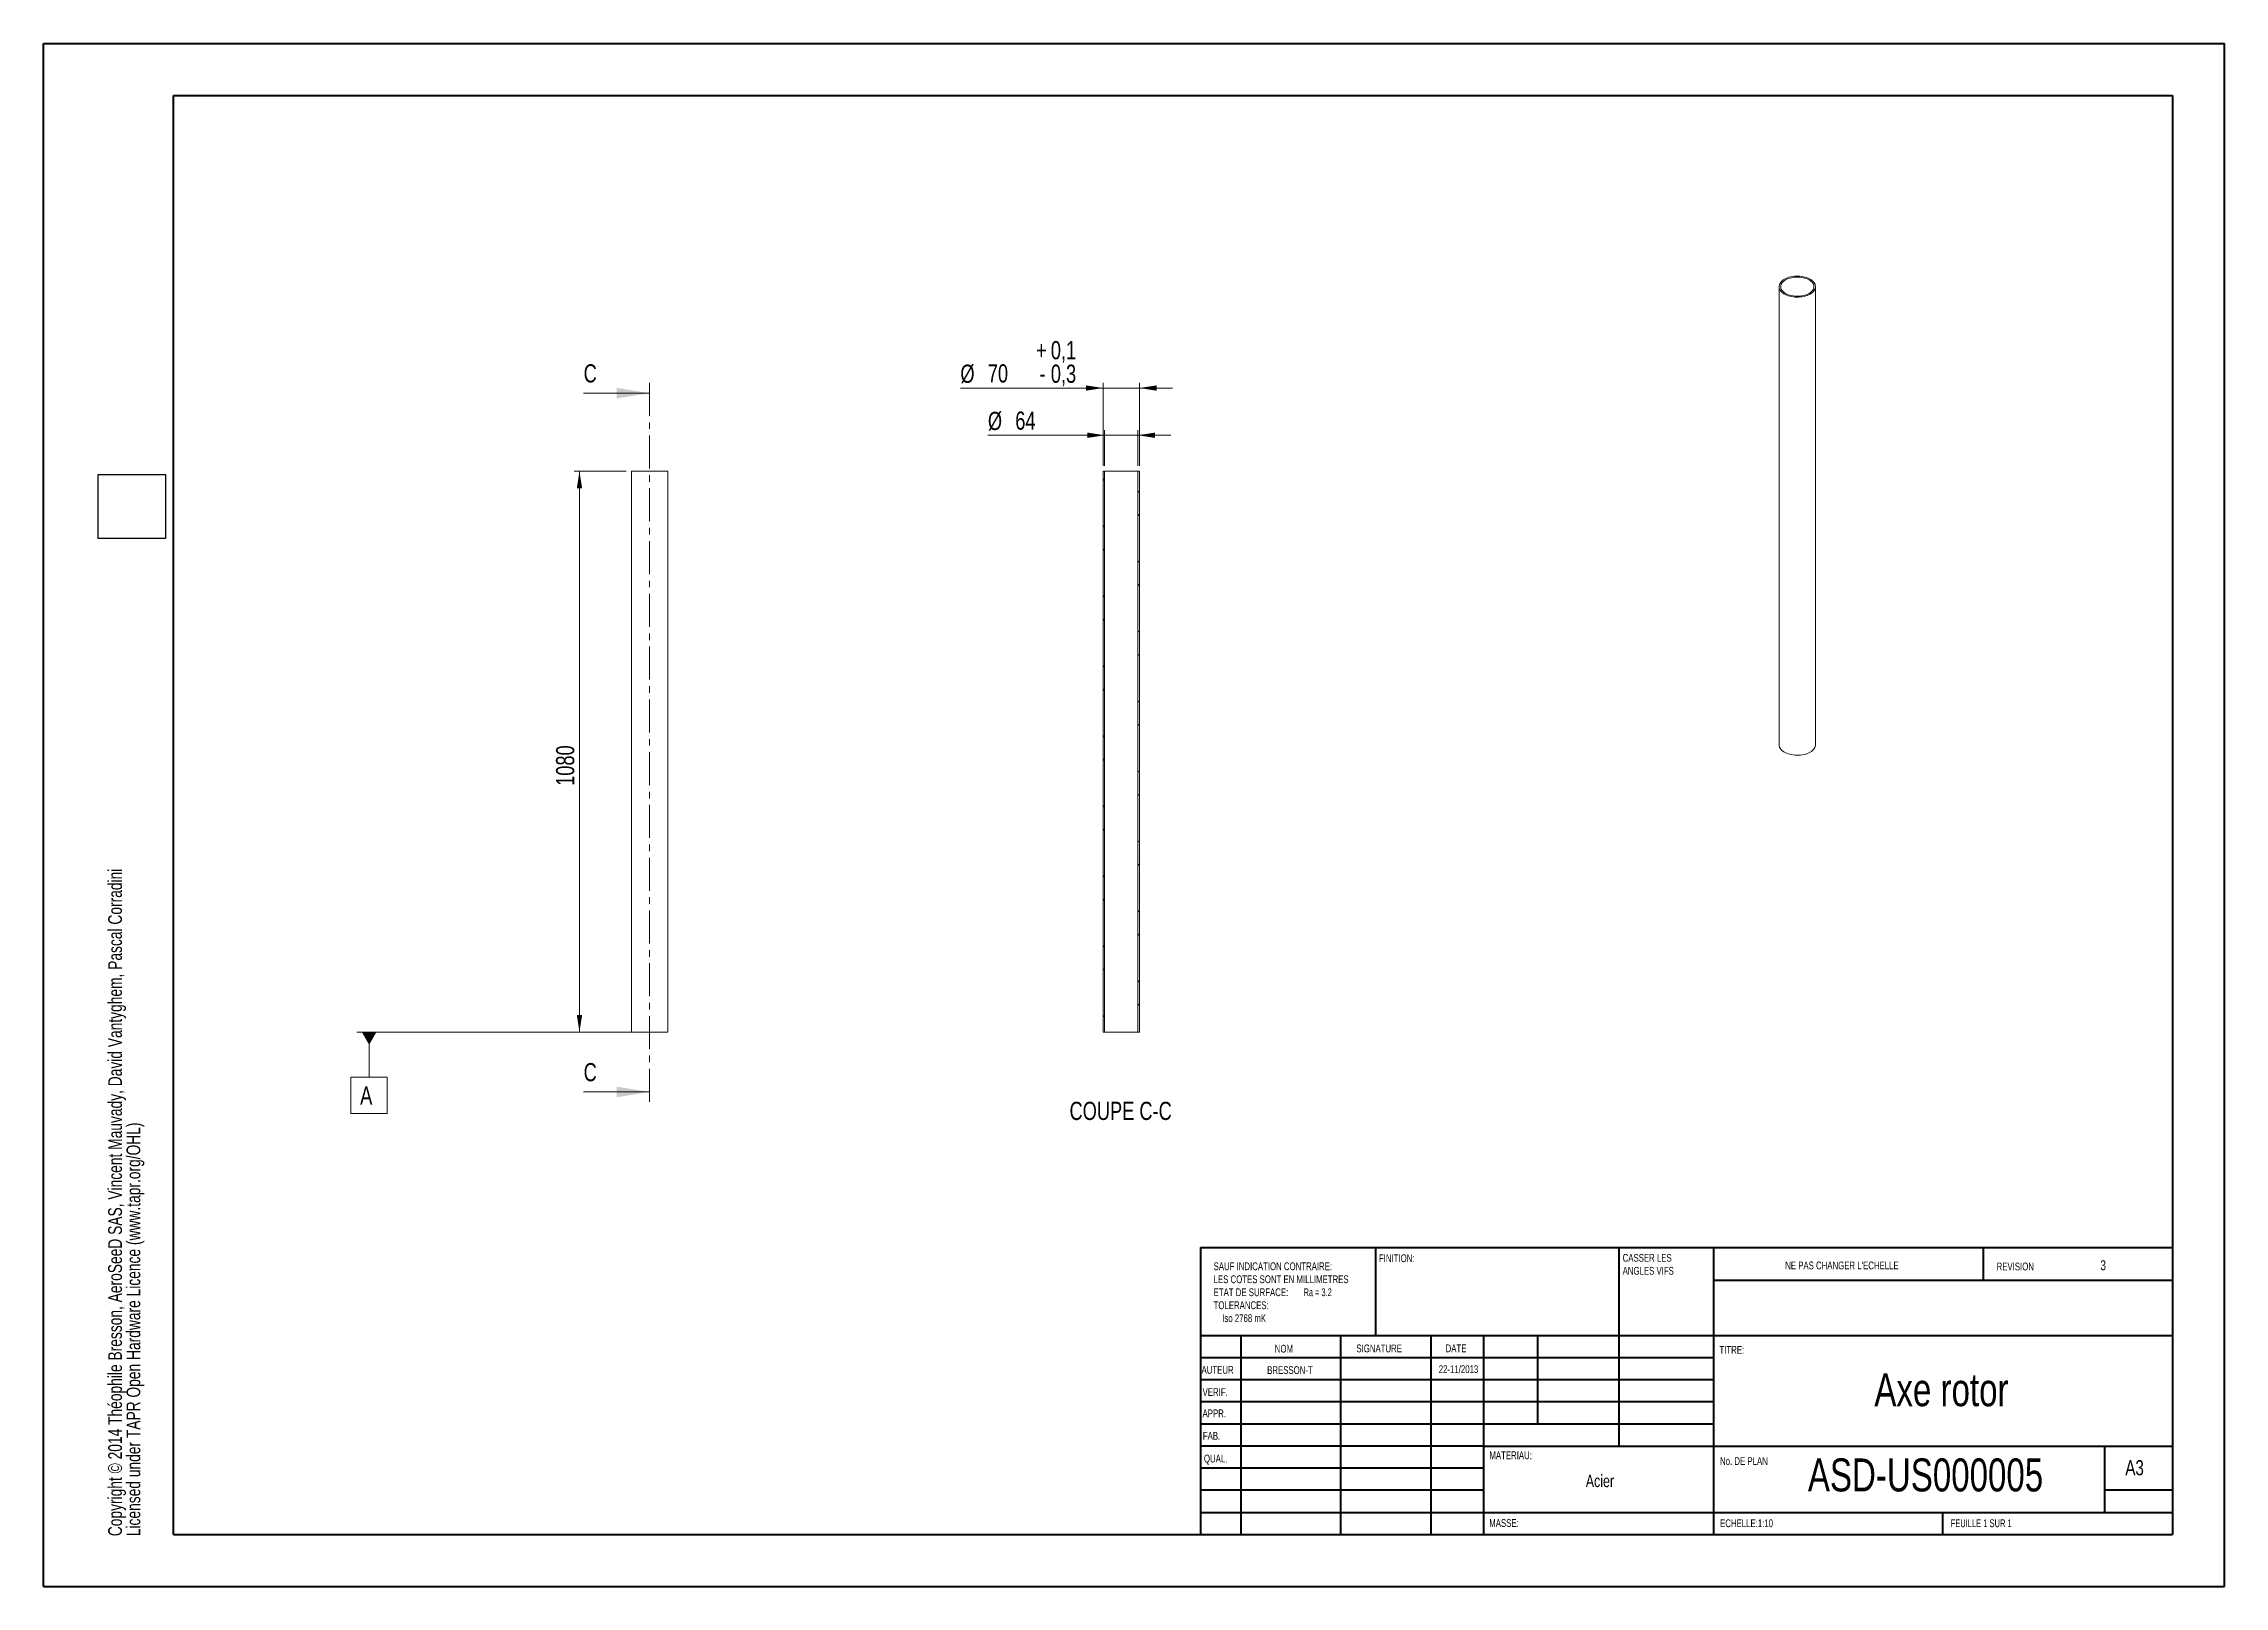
# Model space of a CAD drawing. Header units: millimetres. Extents: x 0 to 420, y 0 to 297.
import ezdxf

# ---------------------------------------------------------------- set-up
doc = ezdxf.new("R2010")
doc.units = ezdxf.units.MM
doc.linetypes.add('CENTER', pattern=[10.16, 6.35, -1.27, 1.27, -1.27])
doc.styles.add('SLDTEXTSTYLE0', font='TXT', dxfattribs={"width": 0.75})
doc.styles.add('SLDTEXTSTYLE1', font='TXT', dxfattribs={"width": 0.7})
doc.styles.add('SLDTEXTSTYLE2', font='TXT', dxfattribs={"width": 0.6875})
doc.dimstyles.new('SLDDIMSTYLE0', dxfattribs={"dimtxt": 3.5, "dimasz": 3.302, "dimexe": 0, "dimexo": 0.0625, "dimgap": 0.875, "dimtad": 1, "dimlfac": 10, "dimrnd": 1e-09, "dimzin": 12, "dimdsep": 46, "dimtxsty": 'SLDTEXTSTYLE0', "dimsah": 1, "dimcen": 0.09, "dimadec": 0, "dimazin": 3, "dimtfac": 1, "dimtofl": 0, "dimtmove": 0, "dimatfit": 3, "dimfxl": 1, "dimfrac": 2, "dimtolj": 1, "dimtzin": 12, "dimarcsym": 0})
doc.dimstyles.new('SLDDIMSTYLE1', dxfattribs={"dimtxt": 3.5, "dimasz": 3.302, "dimexe": 0, "dimexo": 0.0625, "dimgap": 0.875, "dimtad": 1, "dimlfac": 10, "dimrnd": 1e-09, "dimzin": 12, "dimdsep": 46, "dimtxsty": 'SLDTEXTSTYLE0', "dimsah": 1, "dimcen": 0.09, "dimadec": 0, "dimazin": 3, "dimtfac": 1, "dimtmove": 0, "dimatfit": 0, "dimfxl": 1, "dimfrac": 2, "dimtolj": 1, "dimtzin": 12, "dimarcsym": 0})
doc.dimstyles.new('SLDDIMSTYLE2', dxfattribs={"dimtxt": 3.5, "dimasz": 3.302, "dimexe": 0, "dimexo": 0.0625, "dimgap": 0.875, "dimtad": 1, "dimlfac": 10, "dimrnd": 1e-09, "dimzin": 12, "dimdsep": 46, "dimtxsty": 'SLDTEXTSTYLE0', "dimsah": 1, "dimcen": 0.09, "dimadec": 0, "dimazin": 3, "dimtol": 1, "dimtp": 0.1, "dimtm": 0.3, "dimtfac": 1, "dimtdec": 1, "dimtmove": 0, "dimatfit": 0, "dimfxl": 1, "dimfrac": 2, "dimtolj": 1, "dimarcsym": 0})
picture_1 = doc.add_image_def('image1.bmp', size_in_pixel=(400, 420))

# ---------------------------------------------------------------- blocks, each defined once
blk = doc.blocks.new('SW_NOTE_0')
at = {"color": 0, "linetype": 'Continuous', "lineweight": 0, "char_height": 2.6458, "attachment_point": 1, "rotation": 90, "style": 'SLDTEXTSTYLE0'}
for s, insert in [('Copyright © 2014 Théophile Bresson, AeroSeeD SAS, Vincent Mauvady, David Vantyghem, Pascal Corradini', (-3.41, 0)), ('Licensed under TAPR Open Hardware Licence (www.tapr.org/OHL)', (0.12, 0))]:
    blk.add_mtext(s, dxfattribs=dict(at, insert=insert))
blk = doc.blocks.new('SW_NOTE_1')
at = {"color": 0, "linetype": 'Continuous', "lineweight": 0, "char_height": 1.5, "attachment_point": 1, "style": 'SLDTEXTSTYLE0'}
for s, insert in [('CASSER LES', (0, 1.93)), ('ANGLES VIFS', (0, -0.57))]:
    blk.add_mtext(s, dxfattribs=dict(at, insert=insert))
blk = doc.blocks.new('SW_NOTE_2')
at = {"color": 0, "linetype": 'Continuous', "lineweight": 0, "char_height": 1.5, "attachment_point": 1}
for s, insert, style in [('SAUF INDICATION CONTRAIRE:', (0, 1.93), 'SLDTEXTSTYLE0'), ('LES COTES SONT EN MILLIMETRES', (0, -0.57), 'SLDTEXTSTYLE0'), ('ETAT DE SURFACE:', (0, -3.07), 'SLDTEXTSTYLE0'), ('Ra = 3.2', (17.33, -3.07), 'SLDTEXTSTYLE2'), ('TOLERANCES:', (0, -5.57), 'SLDTEXTSTYLE0'), ('Iso 2768 mK', (1.66, -8.07), 'SLDTEXTSTYLE0')]:
    blk.add_mtext(s, dxfattribs=dict(at, insert=insert, style=style))
blk = doc.blocks.new('*D4')
at = {"color": 7, "linetype": 'Continuous', "lineweight": 0}
for p, q in [((112.28, 214.91), (102.28, 214.91)), ((103.28, 214.91), (103.28, 106.91)), ((112.28, 106.91), (102.28, 106.91))]:
    blk.add_line(p, q, dxfattribs=at)
for points in [[(103.28, 214.91), (102.77, 211.61), (103.79, 211.61)], [(103.28, 106.91), (103.79, 110.21), (102.77, 110.21)]]:
    blk.add_solid(points, dxfattribs=at)
at = {"color": 7, "linetype": 'Continuous', "lineweight": 0, "insert": (98.77, 154.32, 0.01), "char_height": 3.5, "attachment_point": 1, "rotation": 90, "style": 'SLDTEXTSTYLE0'}
blk.add_mtext('1080', dxfattribs=at)
blk = doc.blocks.new('SW_DATUMTAG_0')
at = {"color": 0, "linetype": 'Continuous', "lineweight": 0}
for p, q in [((52.24, 14.96), (-0.67, 14.96)), ((1.73, 14.96), (1.73, 6.28)), ((-1.77, -0.72), (-1.77, 6.28)), ((-1.77, 6.28), (5.23, 6.28)), ((5.23, 6.28), (5.23, -0.72)), ((5.23, -0.72), (-1.77, -0.72))]:
    blk.add_line(p, q, dxfattribs=at)
blk.add_solid([(3.13, 14.96), (0.33, 14.96), (1.73, 12.51)], dxfattribs=at)
at = {"color": 0, "linetype": 'Continuous', "lineweight": 0, "insert": (0, 4.51), "char_height": 3.5, "attachment_point": 1, "style": 'SLDTEXTSTYLE0'}
blk.add_mtext('A', dxfattribs=at)
blk = doc.blocks.new('*D6')
at = {"color": 7, "linetype": 'Continuous', "lineweight": 0}
for p, q in [((204.42, 215.91), (204.42, 222.82)), ((210.82, 215.91), (210.82, 222.82)), ((204.42, 221.82), (181.94, 221.82)), ((204.42, 221.82), (210.82, 221.82)), ((210.82, 221.82), (217.17, 221.82))]:
    blk.add_line(p, q, dxfattribs=at)
for points in [[(204.42, 221.82), (201.12, 222.33), (201.12, 221.31)], [(210.82, 221.82), (214.13, 221.31), (214.13, 222.33)]]:
    blk.add_solid(points, dxfattribs=at)
at = {"color": 7, "linetype": 'Continuous', "lineweight": 0, "char_height": 3.5, "attachment_point": 1, "style": 'SLDTEXTSTYLE0'}
for s, insert in [('%%c', (181.94, 226.33, 1.68)), ('64', (187.21, 226.39, 1.68))]:
    blk.add_mtext(s, dxfattribs=dict(at, insert=insert))
blk = doc.blocks.new('*D7')
at = {"color": 7, "linetype": 'Continuous', "lineweight": 0}
for p, q in [((204.12, 215.91), (204.12, 231.91)), ((211.12, 215.91), (211.12, 231.91)), ((204.12, 230.91), (176.64, 230.91)), ((204.12, 230.91), (211.12, 230.91)), ((211.12, 230.91), (217.47, 230.91))]:
    blk.add_line(p, q, dxfattribs=at)
for points in [[(204.12, 230.91), (200.82, 231.42), (200.82, 230.4)], [(211.12, 230.91), (214.43, 230.4), (214.43, 231.42)]]:
    blk.add_solid(points, dxfattribs=at)
at = {"color": 7, "linetype": 'Continuous', "lineweight": 0, "char_height": 3.5, "attachment_point": 1, "style": 'SLDTEXTSTYLE0'}
for s, insert in [('0,1', (194.06, 239.95, 1.68)), ('%%c', (176.64, 235.42, 1.68)), ('70', (181.92, 235.48, 1.68)), ('+', (191.23, 239.95, 1.68)), ('0,3', (194.06, 235.42, 1.68)), ('-', (191.87, 235.42, 1.68))]:
    blk.add_mtext(s, dxfattribs=dict(at, insert=insert))

msp = doc.modelspace()

# ---------------------------------------------------------------- hatches: boundary and pattern name
at = {"linetype": 'Continuous', "lineweight": 0}
h = msp.add_hatch(dxfattribs=at)
h.set_pattern_fill('ANSI32', style=0)
h.paths.add_polyline_path([(204.1241, 214.9113), (204.1241, 106.9113), (204.4241, 106.9113), (204.4241, 214.9113)], flags=0)
h = msp.add_hatch(dxfattribs=at)
h.set_pattern_fill('ANSI32', style=0)
h.paths.add_polyline_path([(210.8241, 214.9113), (210.8241, 106.9113), (211.1241, 106.9113), (211.1241, 214.9113)], flags=0)

# ---------------------------------------------------------------- linework, layer by layer
at = {"color": 7, "linetype": 'Continuous', "lineweight": 40}
for p, q in [((0.0788, 0.2148), (0.0788, 297.2148)), ((0.0788, 297.2148), (420.0788, 297.2148)), ((420.0788, 0.2148), (420.0788, 297.2148)), ((25.0788, 10.2148), (25.0788, 287.2148)), ((25.0788, 287.2148), (410.0788, 287.2148)), ((410.0788, 287.2148), (410.0788, 10.2148)), ((222.8788, 65.4648), (410.0788, 65.4648)), ((222.8788, 65.4648), (222.8788, 10.2148)), ((256.6788, 48.4648), (256.6788, 65.4648)), ((303.4788, 65.4648), (303.4788, 27.2148)), ((321.6788, 65.4648), (321.6788, 10.2148)), ((373.6788, 59.0898), (373.6788, 65.4648)), ((410.0788, 59.0898), (321.6788, 59.0898)), ((410.0788, 48.4648), (222.8788, 48.4648)), ((230.6788, 48.4648), (230.6788, 10.2148)), ((249.8698, 48.4648), (249.8698, 10.2148)), ((267.2778, 48.4648), (267.2778, 10.2148)), ((277.4788, 10.2148), (277.4788, 48.4648)), ((287.8788, 31.4648), (287.8788, 48.4648)), ((321.6788, 44.2148), (222.8788, 44.2148)), ((321.6788, 39.9648), (222.8788, 39.9648)), ((321.6788, 35.7148), (222.8788, 35.7148)), ((321.6788, 31.4648), (222.8788, 31.4648)), ((277.4788, 27.2148), (222.8788, 27.2148)), ((277.4788, 27.2148), (410.0788, 27.2148)), ((397.0788, 14.4648), (397.0788, 27.2148)), ((277.4788, 22.9647), (222.8788, 22.9647)), ((277.4788, 18.7148), (222.8788, 18.7148)), ((410.0788, 18.7148), (397.0788, 18.7148)), ((222.8788, 14.4648), (410.0788, 14.4648)), ((365.8788, 10.2148), (365.8788, 14.4648)), ((25.0788, 10.2148), (410.0788, 10.2148)), ((0.0788, 0.2148), (420.0788, 0.2148))]:
    msp.add_line(p, q, dxfattribs=at)
at = {"color": 7, "linetype": 'Continuous', "lineweight": 15}
for p, q in [((334.3262, 250.4338), (334.3262, 162.2474)), ((341.3262, 162.2474), (341.3262, 250.4338)), ((113.2814, 214.9113), (113.2814, 106.9113)), ((120.2814, 214.9113), (113.2814, 214.9113)), ((120.2814, 106.9113), (120.2814, 214.9113)), ((204.1241, 106.9113), (204.1241, 214.9113)), ((204.1241, 214.9113), (204.4241, 214.9113)), ((204.4241, 106.9113), (204.4241, 214.9113)), ((204.4241, 214.9113), (210.8241, 214.9113)), ((210.8241, 214.9113), (210.8241, 106.9113)), ((210.8241, 214.9113), (211.1241, 214.9113)), ((211.1241, 214.9113), (211.1241, 106.9113)), ((120.2814, 106.9113), (113.2814, 106.9113)), ((204.1241, 106.9113), (204.4241, 106.9113)), ((204.4241, 106.9113), (210.8241, 106.9113)), ((210.8241, 106.9113), (211.1241, 106.9113))]:
    msp.add_line(p, q, dxfattribs=at)
at = {"color": 7, "linetype": 'CENTER', "lineweight": 0}
msp.add_line((116.7814, 231.9251), (116.7814, 93.399), dxfattribs=at)
at = {"color": 7, "linetype": 'Continuous', "lineweight": 0}
for p, q in [((104.0814, 229.9251), (116.7814, 229.9251)), ((104.0814, 95.399), (116.7814, 95.399))]:
    msp.add_line(p, q, dxfattribs=at)
at = {"color": 7, "linetype": 'Continuous', "lineweight": 15, "flags": 128}
for points in [[(340.301, 249.0051), (340.038, 248.8679), (339.7522, 248.7467), (339.4467, 248.6429), (339.1245, 248.5574), (338.789, 248.4912), (338.4436, 248.445), (338.0919, 248.4191), (337.7375, 248.4139), (337.384, 248.4295), (337.035, 248.4656), (336.6941, 248.5219), (336.3649, 248.5978), (336.0506, 248.6926), (335.7546, 248.8052), (335.4798, 248.9345), (335.2291, 249.0793), (335.0051, 249.2379), (334.81, 249.4088), (334.6458, 249.5902), (334.5143, 249.7803), (334.4168, 249.9771), (334.3542, 250.1785), (334.3273, 250.3826), (334.3363, 250.5872), (334.3811, 250.7902), (334.4612, 250.9896), (334.5759, 251.1833), (334.7239, 251.3693), (334.9038, 251.5457), (335.1136, 251.7106), (335.3513, 251.8625), (335.6144, 251.9997), (335.9001, 252.1209), (336.2057, 252.2247), (336.5278, 252.3101), (336.8633, 252.3763), (337.2087, 252.4226), (337.5604, 252.4485), (337.9148, 252.4536), (338.2684, 252.4381), (338.6173, 252.402), (338.9582, 252.3457), (339.2874, 252.2698), (339.6017, 252.175), (339.8977, 252.0624), (340.1725, 251.933), (340.4232, 251.7883), (340.6473, 251.6297), (340.8424, 251.4588), (341.0065, 251.2774), (341.138, 251.0873), (341.2356, 250.8905), (341.2981, 250.6891), (341.325, 250.485), (341.3161, 250.2804), (341.2713, 250.0773), (341.1911, 249.878), (341.0765, 249.6843), (340.9284, 249.4983), (340.7486, 249.3219), (340.5387, 249.1569), (340.301, 249.0051)], [(340.0889, 249.1275), (339.84, 248.9982), (339.569, 248.8845), (339.2789, 248.7878), (338.9729, 248.7092), (338.6544, 248.6494), (338.3268, 248.6092), (337.9936, 248.589), (337.6587, 248.589), (337.3256, 248.6092), (336.9979, 248.6494), (336.6794, 248.7092), (336.3734, 248.7878), (336.0833, 248.8845), (335.8123, 248.9982), (335.5634, 249.1275), (335.3393, 249.2712), (335.1424, 249.4277), (334.9749, 249.5951), (334.8387, 249.7718), (334.7352, 249.9557), (334.6656, 250.1448), (334.6306, 250.3371), (334.6306, 250.5305), (334.6656, 250.7228), (334.7352, 250.9119), (334.8387, 251.0958), (334.9749, 251.2725), (335.1424, 251.4399), (335.3393, 251.5963), (335.5634, 251.74), (335.8123, 251.8694), (336.0833, 251.9831), (336.3734, 252.0798), (336.6794, 252.1584), (336.9979, 252.2182), (337.3256, 252.2584), (337.6587, 252.2786), (337.9936, 252.2786), (338.3268, 252.2584), (338.6544, 252.2182), (338.9729, 252.1584), (339.2789, 252.0798), (339.569, 251.9831), (339.84, 251.8694), (340.0889, 251.74), (340.313, 251.5963), (340.5099, 251.4399), (340.6774, 251.2725), (340.8136, 251.0958), (340.9171, 250.9119), (340.9868, 250.7228), (341.0218, 250.5305), (341.0218, 250.3371), (340.9868, 250.1448), (340.9171, 249.9557), (340.8136, 249.7718), (340.6774, 249.5951), (340.5099, 249.4277), (340.313, 249.2712), (340.0889, 249.1275)], [(340.301, 160.8187), (340.038, 160.6815), (339.7522, 160.5603), (339.4467, 160.4565), (339.1245, 160.371), (338.789, 160.3048), (338.4436, 160.2586), (338.0919, 160.2327), (337.7375, 160.2275), (337.384, 160.2431), (337.035, 160.2792), (336.6941, 160.3355), (336.3649, 160.4114), (336.0506, 160.5062), (335.7546, 160.6188), (335.4798, 160.7481), (335.2291, 160.8929), (335.0051, 161.0515), (334.81, 161.2224), (334.6458, 161.4038), (334.5143, 161.5939), (334.4168, 161.7906), (334.3542, 161.9921), (334.3273, 162.1962), (334.3262, 162.2474)], [(341.3262, 162.2474), (341.3161, 162.094), (341.2713, 161.8909), (341.1911, 161.6915), (341.0765, 161.4979), (340.9284, 161.3119), (340.7486, 161.1355), (340.5387, 160.9705), (340.301, 160.8187)]]:
    msp.add_lwpolyline(points, dxfattribs=at)
at = {"color": 7, "linetype": 'Continuous', "lineweight": 0}
for points in [[(116.7814, 229.9251), (110.4314, 230.9411), (110.4314, 228.9091)], [(116.7814, 95.399), (110.4314, 96.415), (110.4314, 94.383)]]:
    msp.add_solid(points, dxfattribs=at)

# ---------------------------------------------------------------- block references
for name, p in [('SW_NOTE_0', (15.9272, 9.8705)), ('SW_DATUMTAG_0', (61.0431, 91.9561)), ('SW_NOTE_1', (304.1881, 62.2843)), ('SW_NOTE_2', (225.411, 60.6572))]:
    msp.add_blockref(name, p, dxfattribs=at)

# ---------------------------------------------------------------- texts
at = {"color": 7, "linetype": 'Continuous', "char_height": 3.5, "attachment_point": 1, "style": 'SLDTEXTSTYLE0'}
for insert in [(104.0814, 235.4822), (104.0814, 100.9561)]:
    msp.add_mtext('C', dxfattribs=dict(at, insert=insert))
at = {"color": 7, "linetype": 'Continuous', "lineweight": 0}
for s, insert, char_height, attachment_point, style in [('COUPE C-C', (207.5063, 93.5041), 3.5, 2, 'SLDTEXTSTYLE0'), ('FINITION:', (257.2501, 64.1341), 1.5, 1, 'SLDTEXTSTYLE0'), ('3', (396.7421, 62.9901), 1.905, 2, 'SLDTEXTSTYLE0'), ("NE PAS CHANGER L'ECHELLE", (335.4935, 62.7478), 1.5, 1, 'SLDTEXTSTYLE0'), ('REVISION', (376.2064, 62.5497), 1.5, 1, 'SLDTEXTSTYLE0'), ('NOM', (237.2011, 46.7163), 1.5, 1, 'SLDTEXTSTYLE0'), ('SIGNATURE', (252.9124, 46.7765), 1.5, 1, 'SLDTEXTSTYLE0'), ('DATE', (270.0935, 46.791), 1.5, 1, 'SLDTEXTSTYLE0'), ('TITRE:', (322.835, 46.4931), 1.5, 1, 'SLDTEXTSTYLE0'), ('AUTEUR', (223.091, 42.6445), 1.5, 1, 'SLDTEXTSTYLE0'), ('BRESSON-T', (240.1135, 42.5981), 1.4986, 2, 'SLDTEXTSTYLE0'), ('22-11/2013', (272.5763, 42.7739), 1.4986, 2, 'SLDTEXTSTYLE0'), ('VERIF.', (223.2893, 38.3692), 1.5, 1, 'SLDTEXTSTYLE0'), ('Axe rotor', (365.5888, 41.2497), 6.35, 2, 'SLDTEXTSTYLE0'), ('APPR.', (223.2806, 34.2791), 1.5, 1, 'SLDTEXTSTYLE0'), ('FAB.', (223.334, 29.9485), 1.5, 1, 'SLDTEXTSTYLE0'), ('QUAL.', (223.5479, 25.5644), 1.5, 1, 'SLDTEXTSTYLE0'), ('MATERIAU:', (278.5247, 26.2008), 1.5, 1, 'SLDTEXTSTYLE0'), ('Acier', (299.8178, 21.7003), 2.38125, 2, 'SLDTEXTSTYLE0'), ('No. DE PLAN', (322.9528, 25.0834), 1.5, 1, 'SLDTEXTSTYLE0'), ('ASD-US000005', (362.5218, 24.8465), 6.35, 2, 'SLDTEXTSTYLE0'), ('A3', (400.9998, 24.5152), 2.91042, 1, 'SLDTEXTSTYLE0'), ('MASSE:', (278.4967, 13.1641), 1.4986, 1, 'SLDTEXTSTYLE0'), ('ECHELLE:1:10', (322.9528, 13.1149), 1.5, 1, 'SLDTEXTSTYLE0'), ('FEUILLE 1 SUR 1', (367.3571, 13.1149), 1.5, 1, 'SLDTEXTSTYLE1')]:
    msp.add_mtext(s, dxfattribs=dict(at, insert=insert, char_height=char_height, attachment_point=attachment_point, style=style))

# ---------------------------------------------------------------- dimensions: what is measured, and where the dimension line sits
for base, p1, p2, dimstyle, picture, middle in [((211.1241, 230.9113), (204.1241, 214.9113), (211.1241, 214.9113), 'SLDDIMSTYLE2', '*D7', (188.5835, 230.9113)), ((210.8241, 221.8201), (204.4241, 214.9113), (210.8241, 214.9113), 'SLDDIMSTYLE1', '*D6', (188.5835, 221.8201))]:
    dim = msp.add_linear_dim(base=base, p1=p1, p2=p2, text='%%c<>', dimstyle=dimstyle, dxfattribs=at)
    dim.commit()
    dim.dimension.update_dxf_attribs({"geometry": picture, "text_midpoint": middle, "dimtype": 160})
dim = msp.add_linear_dim(base=(103.2814, 106.9113), p1=(113.2814, 214.9113), p2=(113.2814, 106.9113), angle=90, dimstyle='SLDDIMSTYLE0', dxfattribs=at)
dim.commit()
dim.dimension.update_dxf_attribs({"geometry": '*D4', "text_midpoint": (103.2814, 160.9113), "dimtype": 160})

# ---------------------------------------------------------------- pictures from other files: only their frames are drawn
image = msp.add_image(picture_1, insert=(23.5644, 201.9206), size_in_units=(12.334, 12.9507), rotation=90)
image.dxf.flags = 7

doc.saveas('drawing.dxf')
